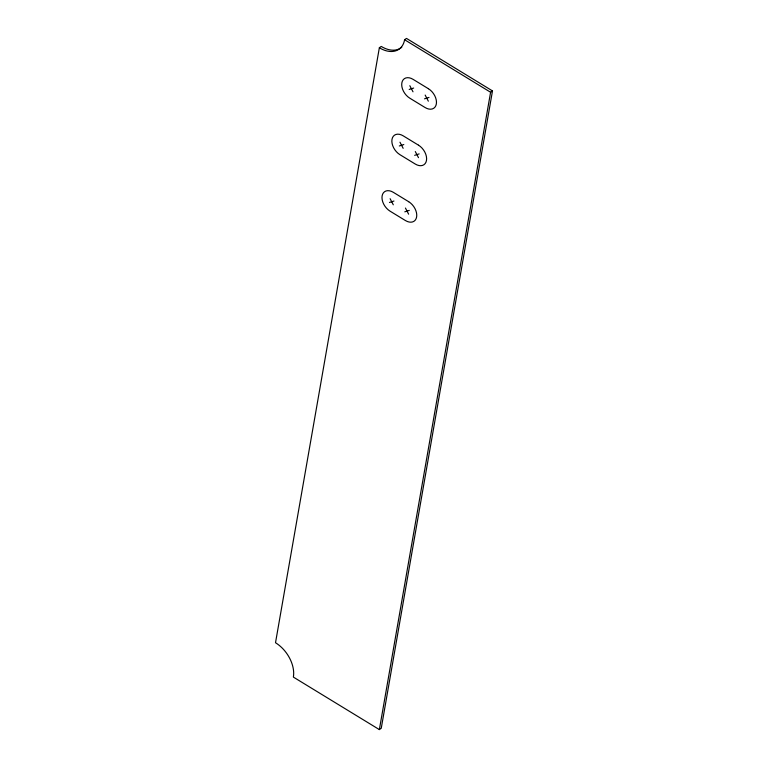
<?xml version="1.0" encoding="UTF-8"?>
<svg xmlns="http://www.w3.org/2000/svg" width="768" height="768" viewBox="0 0 768 768"><rect width="100%" height="100%" fill="white"/><g stroke="black" fill="none" stroke-linecap="round" stroke-linejoin="round"><path stroke-width="1.15" d="M379.354 47.76L275.51 642.739A27.715 18.24 54.6 0 1 293.366 677.088L379.363 729.6L381.254 728.256L492.49 90.912L406.493 38.4L404.602 39.744A27.715 18.24 54.6 0 1 379.354 47.76L381.235 46.426A27.715 18.24 54.6 0 0 401.76 47.232M379.363 729.6L490.598 92.256L492.49 90.912M409.181 89.472L413.674 88.051M424.512 98.832L428.995 97.411M399.322 145.968L403.805 144.538M414.653 155.328L419.136 153.898M389.462 202.464L393.946 201.034M404.794 211.824L409.277 210.394M404.602 39.744L490.598 92.256M425.165 95.069L428.342 101.174M409.834 85.709L413.011 91.814M415.306 151.565L418.483 157.67M399.974 142.205L403.152 148.31M405.446 208.051L408.624 214.166M390.115 198.691L393.293 204.797M428.4 88.704L413.069 79.344A12.317 8.102 54.6 0 0 401.846 82.906A12.317 8.102 54.6 0 0 409.786 98.179L425.107 107.539A12.317 8.102 54.6 0 0 436.339 103.968A12.317 8.102 54.6 0 0 428.4 88.704M418.541 145.2L403.21 135.84A12.317 8.102 54.6 0 0 391.987 139.402A12.317 8.102 54.6 0 0 399.917 154.666L415.248 164.035A12.317 8.102 54.6 0 0 426.48 160.464A12.317 8.102 54.6 0 0 418.541 145.2M408.682 201.696L393.35 192.336A12.317 8.102 54.6 0 0 382.118 195.898A12.317 8.102 54.6 0 0 390.058 211.162L405.389 220.522A12.317 8.102 54.6 0 0 416.621 216.96A12.317 8.102 54.6 0 0 408.682 201.696"/></g></svg>
